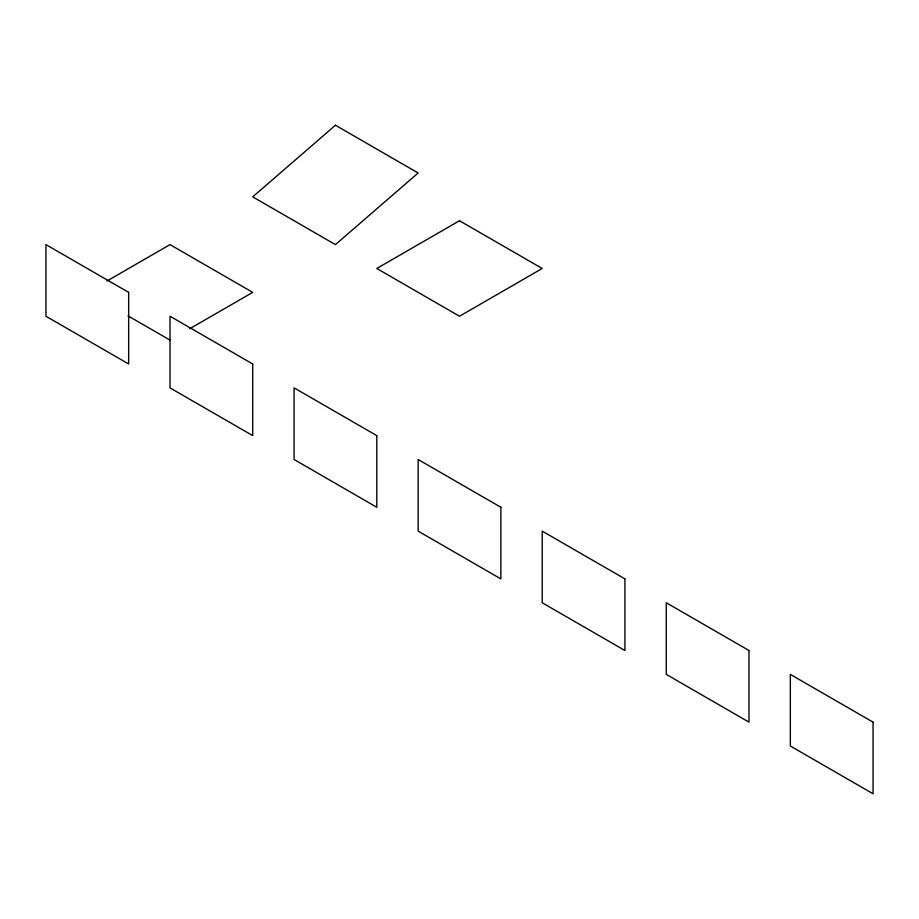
<?xml version="1.0" encoding="UTF-8"?>
<svg xmlns="http://www.w3.org/2000/svg" width="919" height="919" viewBox="0 0 919 919"><rect width="100%" height="100%" fill="white"/><g stroke="black" fill="none" stroke-linecap="round" stroke-linejoin="round"><path stroke-width="1.38" d="M107.052 280.961L170.015 244.615L252.725 292.368L189.762 328.715M128.04 315.883L170.015 340.122M335.435 125.237L252.725 196.861L335.435 244.615L418.145 172.99L335.435 125.237M459.5 220.744L376.79 268.486L459.5 316.239L542.21 268.486L459.5 220.744M128.66 292.368L45.95 244.615L45.95 316.239L128.66 363.993L128.66 292.368M252.725 363.993L170.015 316.239L170.015 387.875L252.725 435.629L252.725 363.993M376.79 435.617L294.08 387.875L294.08 459.5L376.79 507.254L376.79 435.617M500.855 507.254L418.145 459.5L418.145 531.125L500.855 578.878L500.855 507.254M624.92 578.878L542.21 531.125L542.21 602.761L624.92 650.514L624.92 578.878M748.985 650.503L666.275 602.761L666.275 674.385L748.985 722.139L748.985 650.503M873.05 722.139L790.34 674.385L790.34 746.01L873.05 793.763L873.05 722.139"/></g></svg>
